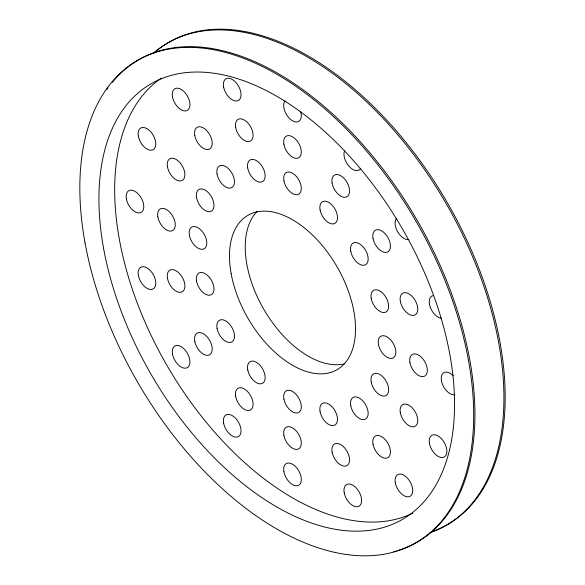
<?xml version="1.0" encoding="UTF-8"?>
<svg xmlns="http://www.w3.org/2000/svg" width="585" height="585" viewBox="0 0 585 585"><rect width="100%" height="100%" fill="white"/><g stroke="black" fill="none" stroke-linecap="round" stroke-linejoin="round"><path stroke-width="0.88" d="M153.928 53.059A278.489 160.787 60 0 1 447.137 202.381A278.489 160.787 60 0 1 431.379 531.948M112.291 82.353A278.489 160.787 60 0 1 408.235 205.489A278.489 160.787 60 0 1 404.323 548.24M403.533 548.54A278.489 160.787 60 0 1 397.888 550.478M396.242 550.968A278.489 160.787 60 0 1 393.756 551.655M106.953 89.454A278.489 160.787 60 0 1 107.984 87.984M153.957 52.679A278.489 160.787 60 0 1 446.604 204.37A278.489 160.787 60 0 1 430.121 532.679M344.485 363.855A89.117 51.451 60 0 1 263.345 308.522A89.117 51.451 60 0 1 257.276 211.2M454.764 394.787A12.475 7.203 60 0 1 441.258 379.343A12.475 7.203 60 0 1 453.287 375.855M441.419 318.277A12.475 7.203 60 0 1 430.121 306.825A12.475 7.203 60 0 1 433.675 295.542M408.856 239.47A12.475 7.203 60 0 1 397.858 232.121A12.475 7.203 60 0 1 396.301 218.614M360.711 168.297A12.475 7.203 60 0 1 349.157 166.432A12.475 7.203 60 0 1 344.638 150.637M300.705 111.574A12.475 7.203 60 0 1 291.666 120.254A12.475 7.203 60 0 1 285.049 100.832M412.747 513.206A251.492 145.197 60 0 1 166.754 365.098A251.492 145.197 60 0 1 161.489 78.01M231.148 273.692A89.117 51.451 60 0 0 335.636 370.451A89.117 51.451 60 0 0 310.715 233.356A89.117 51.451 60 0 0 231.148 273.692M85.03 242.833A278.489 160.787 60 0 0 411.547 545.183A278.489 160.787 60 0 0 333.662 116.773A278.489 160.787 60 0 0 85.03 242.833M103.618 248.53A251.492 145.197 60 0 0 398.48 521.564A251.492 145.197 60 0 0 328.141 134.696A251.492 145.197 60 0 0 103.618 248.53M378.48 344.675A12.475 7.203 60 0 0 393.2 357.91A12.475 7.203 60 0 0 389.391 338.627A12.475 7.203 60 0 0 378.48 344.675M409.917 362.473A12.475 7.203 60 0 0 424.476 376.221A12.475 7.203 60 0 0 421.2 357.099A12.475 7.203 60 0 0 409.917 362.473M371.248 382.115A12.475 7.203 60 0 0 385.903 395.584A12.475 7.203 60 0 0 382.334 376.36A12.475 7.203 60 0 0 371.248 382.115M400.294 412.454A12.475 7.203 60 0 0 414.78 426.421A12.475 7.203 60 0 0 411.738 407.372A12.475 7.203 60 0 0 400.294 412.454M429.427 443.335A12.475 7.203 60 0 0 443.986 457.104A12.475 7.203 60 0 0 440.732 437.99A12.475 7.203 60 0 0 429.427 443.335M395.248 482.464A12.475 7.203 60 0 0 409.734 496.453A12.475 7.203 60 0 0 406.707 477.411A12.475 7.203 60 0 0 395.248 482.464M373.062 444.41A12.475 7.203 60 0 0 387.767 457.711A12.475 7.203 60 0 0 384.023 438.443A12.475 7.203 60 0 0 373.062 444.41M350.729 405.522A12.475 7.203 60 0 0 365.311 419.211A12.475 7.203 60 0 0 361.976 400.067A12.475 7.203 60 0 0 350.729 405.522M320.032 411.306A12.475 7.203 60 0 0 334.547 425.215A12.475 7.203 60 0 0 331.439 406.144A12.475 7.203 60 0 0 320.032 411.306M332.141 452.176A12.475 7.203 60 0 0 346.781 465.704A12.475 7.203 60 0 0 343.271 446.501A12.475 7.203 60 0 0 332.141 452.176M344.229 492.914A12.475 7.203 60 0 0 358.927 506.23A12.475 7.203 60 0 0 355.205 486.969A12.475 7.203 60 0 0 344.229 492.914M283.886 435.24A12.475 7.203 60 0 0 298.445 448.987A12.475 7.203 60 0 0 295.169 429.858A12.475 7.203 60 0 0 283.886 435.24M283.959 399.248A12.475 7.203 60 0 0 298.672 412.483A12.475 7.203 60 0 0 294.869 393.2A12.475 7.203 60 0 0 283.959 399.248M247.748 369.881A12.475 7.203 60 0 0 262.402 383.351A12.475 7.203 60 0 0 258.833 364.133A12.475 7.203 60 0 0 247.748 369.881M235.623 396.14A12.475 7.203 60 0 0 250.117 410.114A12.475 7.203 60 0 0 247.075 391.065A12.475 7.203 60 0 0 235.623 396.14M217.05 328.346A12.475 7.203 60 0 0 231.638 342.035A12.475 7.203 60 0 0 228.296 322.891A12.475 7.203 60 0 0 217.05 328.346M196.531 280.932A12.475 7.203 60 0 0 211.046 294.84A12.475 7.203 60 0 0 207.938 275.776A12.475 7.203 60 0 0 196.531 280.932M189.43 235.528A12.475 7.203 60 0 0 204.15 248.771A12.475 7.203 60 0 0 200.348 229.481A12.475 7.203 60 0 0 189.43 235.528M196.597 197.745A12.475 7.203 60 0 0 211.243 211.207A12.475 7.203 60 0 0 207.675 191.99A12.475 7.203 60 0 0 196.597 197.745M217.05 173.986A12.475 7.203 60 0 0 231.638 187.675A12.475 7.203 60 0 0 228.296 168.531A12.475 7.203 60 0 0 217.05 173.986M247.689 167.858A12.475 7.203 60 0 0 262.197 181.774A12.475 7.203 60 0 0 259.096 162.703A12.475 7.203 60 0 0 247.689 167.858M283.959 180.955A12.475 7.203 60 0 0 298.672 194.198A12.475 7.203 60 0 0 294.869 174.908A12.475 7.203 60 0 0 283.959 180.955M320.097 209.978A12.475 7.203 60 0 0 334.744 223.441A12.475 7.203 60 0 0 331.176 204.223A12.475 7.203 60 0 0 320.097 209.978M350.729 251.162A12.475 7.203 60 0 0 365.311 264.859A12.475 7.203 60 0 0 361.976 245.707A12.475 7.203 60 0 0 350.729 251.162M371.19 298.233A12.475 7.203 60 0 0 385.698 312.141A12.475 7.203 60 0 0 382.597 293.078A12.475 7.203 60 0 0 371.19 298.233M400.352 301.414A12.475 7.203 60 0 0 414.984 314.942A12.475 7.203 60 0 0 411.474 295.739A12.475 7.203 60 0 0 400.352 301.414M373.062 238.607A12.475 7.203 60 0 0 387.767 251.901A12.475 7.203 60 0 0 384.023 232.633A12.475 7.203 60 0 0 373.062 238.607M332.083 182.929A12.475 7.203 60 0 0 346.576 196.904A12.475 7.203 60 0 0 343.534 177.855A12.475 7.203 60 0 0 332.083 182.929M283.886 144.181A12.475 7.203 60 0 0 298.445 157.928A12.475 7.203 60 0 0 295.169 138.806A12.475 7.203 60 0 0 283.886 144.181M235.682 127.588A12.475 7.203 60 0 0 250.321 141.109A12.475 7.203 60 0 0 246.811 121.914A12.475 7.203 60 0 0 235.682 127.588M223.653 87.172A12.475 7.203 60 0 0 238.351 100.488A12.475 7.203 60 0 0 234.629 81.227A12.475 7.203 60 0 0 223.653 87.172M194.827 135.705A12.475 7.203 60 0 0 209.532 148.999A12.475 7.203 60 0 0 205.788 129.731A12.475 7.203 60 0 0 194.827 135.705M172.458 96.576A12.475 7.203 60 0 0 186.937 110.565A12.475 7.203 60 0 0 183.917 91.523A12.475 7.203 60 0 0 172.458 96.576M167.42 166.623A12.475 7.203 60 0 0 181.906 180.589A12.475 7.203 60 0 0 178.864 161.54A12.475 7.203 60 0 0 167.42 166.623M138.331 136.049A12.475 7.203 60 0 0 152.89 149.819A12.475 7.203 60 0 0 149.636 130.696A12.475 7.203 60 0 0 138.331 136.049M126.375 198.915A12.475 7.203 60 0 0 141 212.457A12.475 7.203 60 0 0 137.512 193.269A12.475 7.203 60 0 0 126.375 198.915M157.855 216.947A12.475 7.203 60 0 0 172.414 230.695A12.475 7.203 60 0 0 169.138 211.573A12.475 7.203 60 0 0 157.855 216.947M167.478 278.35A12.475 7.203 60 0 0 182.11 291.878A12.475 7.203 60 0 0 178.6 272.676A12.475 7.203 60 0 0 167.478 278.35M138.396 275.623A12.475 7.203 60 0 0 153.095 288.946A12.475 7.203 60 0 0 149.372 269.685A12.475 7.203 60 0 0 138.396 275.623M194.827 341.508A12.475 7.203 60 0 0 209.532 354.81A12.475 7.203 60 0 0 205.788 335.541A12.475 7.203 60 0 0 194.827 341.508M172.458 353.837A12.475 7.203 60 0 0 186.937 367.826A12.475 7.203 60 0 0 183.917 348.784A12.475 7.203 60 0 0 172.458 353.837M223.594 422.948A12.475 7.203 60 0 0 238.153 436.717A12.475 7.203 60 0 0 234.892 417.602A12.475 7.203 60 0 0 223.594 422.948M283.908 471.781A12.475 7.203 60 0 0 298.54 485.323A12.475 7.203 60 0 0 295.052 466.128A12.475 7.203 60 0 0 283.908 471.781"/></g></svg>
